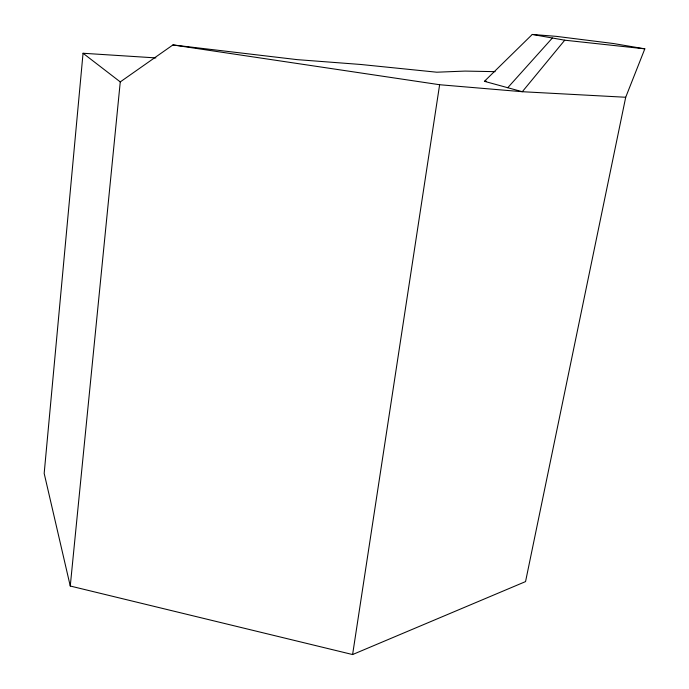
<?xml version="1.0" encoding="UTF-8"?>
<svg xmlns="http://www.w3.org/2000/svg" width="689" height="689" viewBox="0 0 689 689"><rect width="100%" height="100%" fill="white"/><g stroke="black" fill="none" stroke-linecap="round" stroke-linejoin="round"><path stroke-width="1.03" d="M155.869 57.91L83.05 53.26L44.174 473.403L70.261 586.029L352.604 654.55L525.552 581.594L625.707 97.261L644.826 48.841L613.279 43.502L556.419 36.371L532.27 34.45L484.419 81.319L522.305 91.715L625.707 97.261M70.261 586.029L120.265 81.905L172.922 44.94L297.148 59.633L360.726 64.473L436.774 72.207L465.023 71.088L495.141 71.656M352.604 654.55L439.625 84.73L522.305 91.715L564.747 40.195L644.826 48.841M507.75 87.718L552.371 38.007M484.419 81.319L486.537 81.276M172.922 44.94L439.625 84.73M532.27 34.45L564.747 40.195M83.05 53.26L120.265 81.905"/></g></svg>
